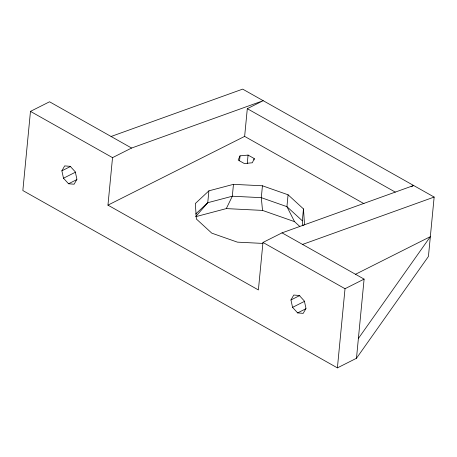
<?xml version="1.0" encoding="UTF-8"?>
<svg xmlns="http://www.w3.org/2000/svg" width="457" height="457" viewBox="0 0 457 457"><rect width="100%" height="100%" fill="white"/><g stroke="black" fill="none" stroke-linecap="round" stroke-linejoin="round"><path stroke-width="0.69" d="M131.599 148.045L112.531 157.636L107.955 205.136L244.638 136.392L247.306 108.68L263.198 100.689L131.599 148.045L49.545 101.785L30.47 111.377L22.85 190.54L337.403 367.879L356.477 358.282L428.432 256.44L434.15 197.064L242.684 89.121L111.085 136.483M303.522 225.347L304.528 224.41L303.471 208.918L288.07 194.785L262.444 185.788L233.464 184.342L208.9 190.837L207.752 202.714L195.59 216.721L226.301 208.603L262.524 210.409L294.554 221.651L299.758 226.426M233.464 184.342L232.322 196.219L226.301 208.603M239.571 160.767L240.045 155.843L248.077 155.083L254.229 158.556L254.098 159.961M247.266 163.526L248.077 155.083M262.444 185.788L261.301 197.664L262.524 210.409M411.094 186.782L413.636 185.502L282.038 232.859L262.969 242.45L258.394 289.949L107.955 205.136M288.07 194.785L286.927 206.661L294.554 221.651M302.665 225.724L302.328 220.794L303.471 208.918M337.403 367.879L345.024 288.715L364.098 279.118L356.477 358.282M240.045 155.843L238.166 160.07L244.324 163.537L252.355 162.778L254.229 158.556M61.878 170.815L64.671 165.897L70.235 166.348L75.314 171.895L76.919 179.293L74.125 184.211L68.561 183.76L63.489 178.213L61.878 170.815L70.778 166.337M290.955 299.958L293.748 295.045L299.312 295.49L304.385 301.043L305.996 308.441L303.202 313.359L297.638 312.908L292.566 307.361L290.955 299.958L299.855 295.485M358.379 338.494L430.34 236.646L355.323 274.377M208.9 190.837L195.322 203.531L196.379 219.017L211.785 233.156L237.406 242.147L262.855 243.415M195.687 213.996L207.752 202.714L232.322 196.219L261.301 197.664L286.927 206.661L302.328 220.794M63.489 178.213L75.565 172.135M68.561 183.76L76.827 179.607M292.566 307.361L304.642 301.283M297.638 312.908L305.904 308.749M302.557 244.426L434.15 197.064M247.306 108.68L395.254 192.094M244.638 136.392L363.995 203.679M282.038 232.859L364.098 279.118M30.47 111.377L112.531 157.636M262.969 242.45L345.024 288.715"/></g></svg>
